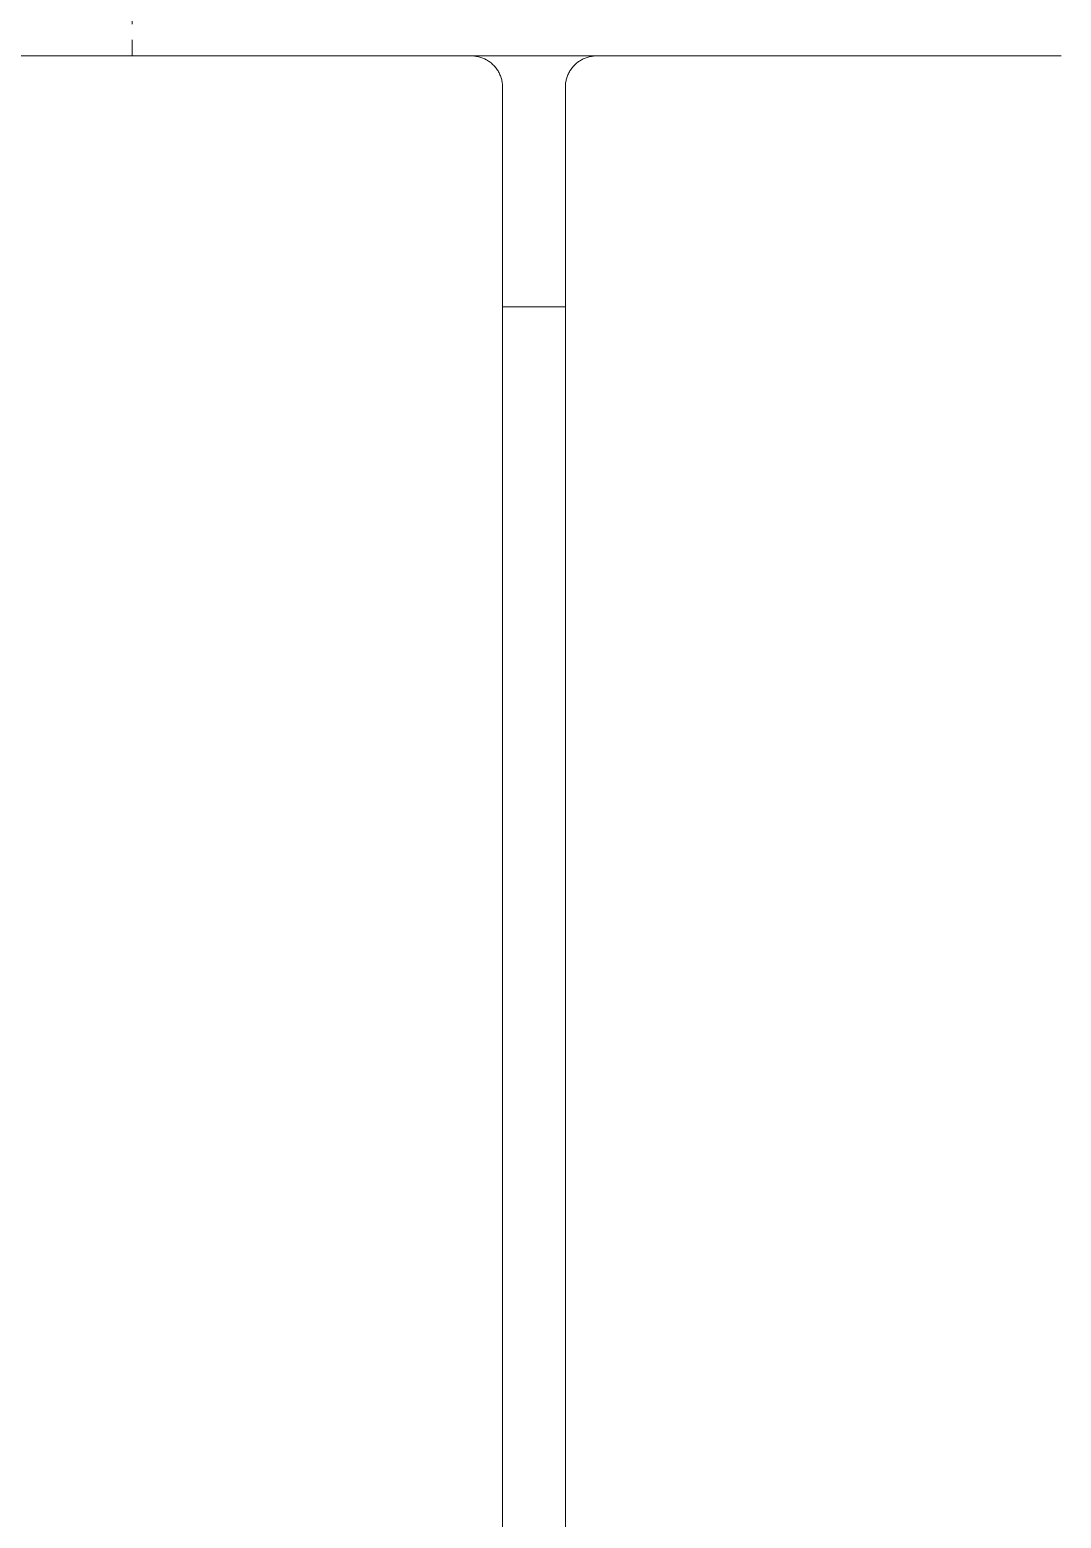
# Model space of a CAD drawing. Header units: inches. Extents: x -6 to 165, y -5 to 126.
# Drawn here: x 9.98 to 16.45, y 55.07 to 64.41 of the extents above; entities that cross this region are included whole.
import ezdxf

# ---------------------------------------------------------------- set-up
doc = ezdxf.new("R2010")
doc.units = ezdxf.units.IN
doc.linetypes.add('HIDDEN', pattern=[1.905, 1.27, -0.635])
doc.layers.add('ZANO_R', color=7, linetype='Continuous', lineweight=0)
doc.layers.add('ZANO_R_przerywana', color=250, linetype='HIDDEN', lineweight=0)

msp = doc.modelspace()

# ---------------------------------------------------------------- linework, layer by layer
at = {"layer": 'ZANO_R'}
for p, q in [((12.74884, 64.24422), (9.83448, 64.24422)), ((12.75557, 64.24411), (12.74884, 64.24422)), ((13.53214, 64.24422), (12.75321, 64.24422)), ((12.76228, 64.24376), (12.75557, 64.24411)), ((12.76898, 64.24319), (12.76228, 64.24376)), ((12.77566, 64.24239), (12.76898, 64.24319)), ((12.7823, 64.24136), (12.77566, 64.24239)), ((12.78891, 64.2401), (12.7823, 64.24136)), ((12.79547, 64.23862), (12.78891, 64.2401)), ((12.80197, 64.23692), (12.79547, 64.23862)), ((12.80841, 64.23499), (12.80197, 64.23692)), ((12.81479, 64.23285), (12.80841, 64.23499)), ((12.82108, 64.23049), (12.81479, 64.23285)), ((12.8273, 64.22792), (12.82108, 64.23049)), ((12.83342, 64.22513), (12.8273, 64.22792)), ((12.83944, 64.22214), (12.83342, 64.22513)), ((12.84535, 64.21895), (12.83944, 64.22214)), ((12.85116, 64.21555), (12.84535, 64.21895)), ((12.85684, 64.21196), (12.85116, 64.21555)), ((12.8624, 64.20818), (12.85684, 64.21196)), ((12.86783, 64.20421), (12.8624, 64.20818)), ((12.87312, 64.20005), (12.86783, 64.20421)), ((12.87826, 64.19572), (12.87312, 64.20005)), ((12.88325, 64.19122), (12.87826, 64.19572)), ((12.88808, 64.18655), (12.88325, 64.19122)), ((12.89276, 64.18171), (12.88808, 64.18655)), ((12.89726, 64.17672), (12.89276, 64.18171)), ((12.90159, 64.17158), (12.89726, 64.17672)), ((12.90575, 64.16629), (12.90159, 64.17158)), ((13.37961, 64.16629), (13.38376, 64.17158)), ((13.38376, 64.17158), (13.38809, 64.17672)), ((13.38809, 64.17672), (13.3926, 64.18171)), ((13.3926, 64.18171), (13.39727, 64.18655)), ((13.39727, 64.18655), (13.4021, 64.19122)), ((13.4021, 64.19122), (13.4071, 64.19572)), ((13.4071, 64.19572), (13.41224, 64.20005)), ((13.41224, 64.20005), (13.41753, 64.20421)), ((13.41753, 64.20421), (13.42295, 64.20818)), ((13.42295, 64.20818), (13.42851, 64.21196)), ((13.42851, 64.21196), (13.43419, 64.21555)), ((13.43419, 64.21555), (13.44, 64.21895)), ((13.44, 64.21895), (13.44592, 64.22214)), ((13.44592, 64.22214), (13.45194, 64.22513)), ((13.45194, 64.22513), (13.45806, 64.22792)), ((13.45806, 64.22792), (13.46427, 64.23049)), ((13.46427, 64.23049), (13.47057, 64.23285)), ((13.47057, 64.23285), (13.47694, 64.23499)), ((13.47694, 64.23499), (13.48338, 64.23692)), ((13.48338, 64.23692), (13.48989, 64.23862)), ((13.48989, 64.23862), (13.49645, 64.2401)), ((13.49645, 64.2401), (13.50305, 64.24136)), ((13.50305, 64.24136), (13.5097, 64.24239)), ((13.5097, 64.24239), (13.51637, 64.24319)), ((13.51637, 64.24319), (13.52307, 64.24376)), ((13.52307, 64.24376), (13.52979, 64.24411)), ((13.52979, 64.24411), (13.53651, 64.24422)), ((16.45087, 64.24422), (13.53651, 64.24422)), ((12.90972, 64.16086), (12.90575, 64.16629)), ((12.9135, 64.1553), (12.90972, 64.16086)), ((12.91709, 64.14962), (12.9135, 64.1553)), ((12.92049, 64.14381), (12.91709, 64.14962)), ((12.92368, 64.1379), (12.92049, 64.14381)), ((12.92667, 64.13188), (12.92368, 64.1379)), ((12.92946, 64.12576), (12.92667, 64.13188)), ((12.93203, 64.11954), (12.92946, 64.12576)), ((12.93439, 64.11325), (12.93203, 64.11954)), ((12.93653, 64.10687), (12.93439, 64.11325)), ((12.93846, 64.10043), (12.93653, 64.10687)), ((12.94016, 64.09393), (12.93846, 64.10043)), ((12.94164, 64.08737), (12.94016, 64.09393)), ((12.9429, 64.08076), (12.94164, 64.08737)), ((12.94393, 64.07412), (12.9429, 64.08076)), ((12.94473, 64.06744), (12.94393, 64.07412)), ((13.34063, 64.06744), (13.34143, 64.07412)), ((13.34143, 64.07412), (13.34246, 64.08076)), ((13.34246, 64.08076), (13.34371, 64.08737)), ((13.34371, 64.08737), (13.34519, 64.09393)), ((13.34519, 64.09393), (13.3469, 64.10043)), ((13.3469, 64.10043), (13.34882, 64.10687)), ((13.34882, 64.10687), (13.35096, 64.11325)), ((13.35096, 64.11325), (13.35332, 64.11954)), ((13.35332, 64.11954), (13.3559, 64.12576)), ((13.3559, 64.12576), (13.35868, 64.13188)), ((13.35868, 64.13188), (13.36167, 64.1379)), ((13.36167, 64.1379), (13.36487, 64.14381)), ((13.36487, 64.14381), (13.36826, 64.14962)), ((13.36826, 64.14962), (13.37185, 64.1553)), ((13.37185, 64.1553), (13.37563, 64.16086)), ((13.37563, 64.16086), (13.37961, 64.16629)), ((12.9453, 64.06074), (12.94473, 64.06744)), ((12.94565, 64.05403), (12.9453, 64.06074)), ((12.94576, 64.0473), (12.94565, 64.05403)), ((12.94576, 64.0473), (12.94576, 46.71867)), ((13.33959, 64.0473), (13.33971, 64.05403)), ((13.33959, 46.71867), (13.33959, 64.0473)), ((13.33971, 64.05403), (13.34005, 64.06074)), ((13.34005, 64.06074), (13.34063, 64.06744)), ((12.94576, 62.66889), (13.33959, 62.66889))]:
    msp.add_line(p, q, dxfattribs=at)
at = {"layer": 'ZANO_R_przerywana', "ltscale": 0.05}
msp.add_line((10.62215, 64.24422), (10.62215, 65.81229), dxfattribs=at)

doc.saveas('drawing.dxf')
